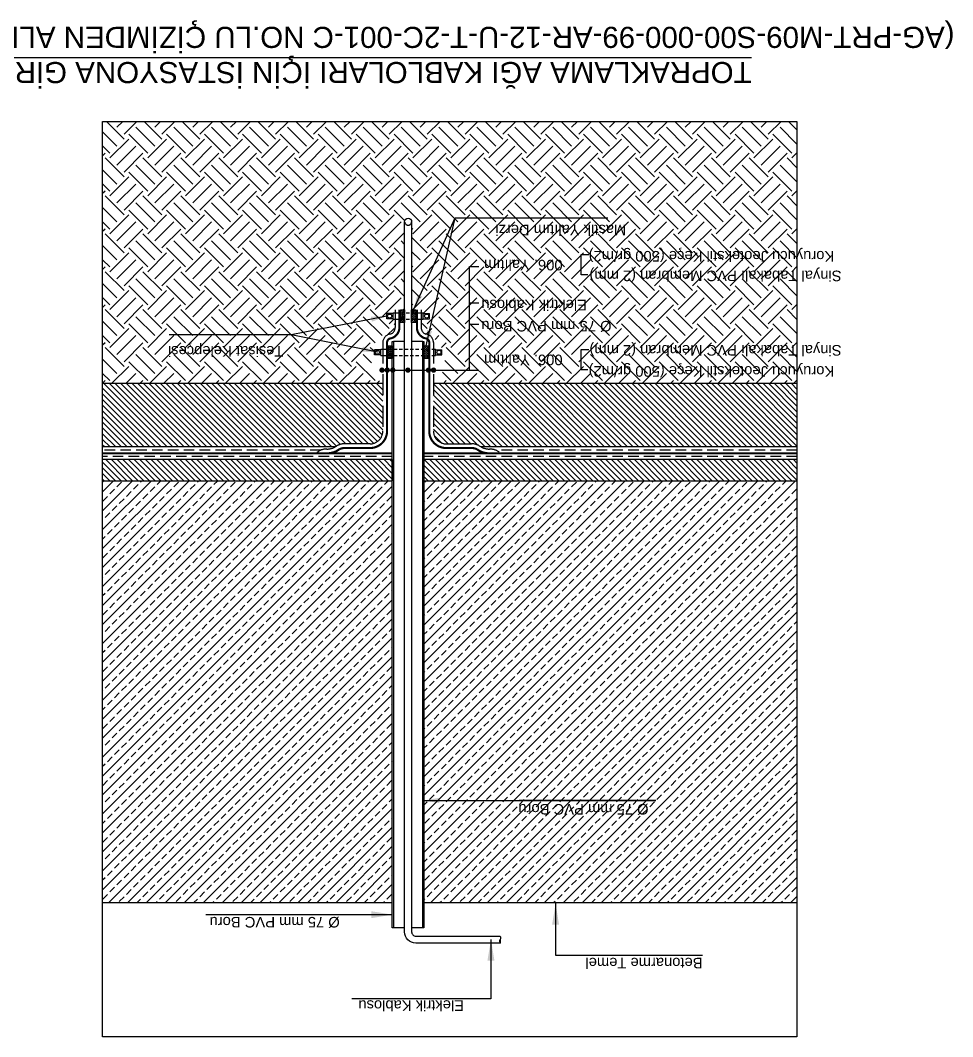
# Model space of a CAD drawing. Header units: metres. Extents: x 400413 to 400858, y 4543778 to 4544107.
# Drawn here: x 400814.21 to 400858.4, y 4544058.58 to 4544106.73 of the extents above; entities that cross this region are included whole.
import ezdxf
from ezdxf.enums import TextEntityAlignment as Align

# ---------------------------------------------------------------- set-up
doc = ezdxf.new("R2010")
doc.units = ezdxf.units.M
for name, pattern in [('HIDDEN2', [4.7625, 3.175, -1.5875]), ('HIDDENX2', [0.75, 0.5, -0.25]), ('Yalıtım Detayı_rev2$0$HIDDEN2', [4.7625, 3.175, -1.5875])]:
    doc.linetypes.add(name, pattern=pattern)
for name, color, linetype in [('MIMARI', 2, 'Continuous'), ('PRT-MI-a_elev_far', 251, 'Continuous'), ('PRT-MI-a_eqp_lighting', 1, 'Continuous'), ('PRT-MI-a_facade-hidden', 251, 'Yalıtım Detayı_rev2$0$HIDDEN2'), ('PRT-MI-a_facade_2', 3, 'Continuous'), ('PRT-MI-a_fin_geotextile', 251, 'HIDDENX2'), ('PRT-MI-a_fin_waterproofing-membran', 1, 'Yalıtım Detayı_rev2$0$HIDDEN2'), ('PRT-MI-a_str_concrete', 6, 'Continuous'), ('PRT-MI-a_str_concrete-lean', 3, 'Continuous'), ('PRT-MI-ah_hatch-black', 1, 'Continuous'), ('PRT-MI-ah_hatch-grey', 253, 'Continuous'), ('PRT-MI-at_annotation', 8, 'Continuous'), ('st_s_ölçü', 4, 'Continuous')]:
    doc.layers.add(name, color=color, linetype=linetype)
doc.styles.add('PRT-5(2.5mm)', font='arial.ttf', dxfattribs={"height": 1.25})
doc.styles.add('PRT-50(2mm)', font='arial.ttf', dxfattribs={"height": 10})
doc.styles.add('PRT-Dims-text', font='arial.ttf')
doc.styles.get("Standard").update_dxf_attribs({"font": 'simplex.shx'})
doc.dimstyles.new('ISO-25', dxfattribs={"dimtxt": 2.5, "dimasz": 2.5, "dimexe": 1.25, "dimexo": 0.625, "dimtad": 1, "dimtxsty": 'Standard', "dimcen": 2.5, "dimadec": 0, "dimazin": 0, "dimtfac": 1, "dimtmove": 0, "dimatfit": 3, "dimfxl": 1, "dimarcsym": 0})
doc.dimstyles.new('PRT-5', dxfattribs={"dimscale": 5, "dimtxt": 0.25, "dimasz": 0.2, "dimexe": 0.15, "dimexo": 0.04, "dimgap": 0.05, "dimtad": 1, "dimdec": 1, "dimdsep": 46, "dimtxsty": 'PRT-Dims-text', "dimblk": 'OBLIQUE', "dimcen": 0, "dimdle": 0.15, "dimadec": 0, "dimazin": 0, "dimtfac": 1, "dimtdec": 1, "dimtix": 1, "dimtmove": 2, "dimatfit": 0, "dimfxl": 0.35, "dimfxlon": 1, "dimarcsym": 0})
doc.dimstyles.new('PRT-5-GRID', dxfattribs={"dimscale": 7.5, "dimtxt": 0.25, "dimasz": 0.2, "dimexe": 0.15, "dimexo": 0.04, "dimgap": 0.05, "dimtad": 1, "dimdec": 1, "dimdsep": 46, "dimtxsty": 'PRT-Dims-text', "dimblk": 'OBLIQUE', "dimcen": 0, "dimdle": 0.15, "dimadec": 0, "dimazin": 0, "dimtfac": 1, "dimtdec": 1, "dimtix": 1, "dimtmove": 2, "dimatfit": 0, "dimfxl": 0.35, "dimfxlon": 1, "dimarcsym": 0})

# ---------------------------------------------------------------- blocks, each defined once
blk = doc.blocks.new('TESISAT KELEPCESI')
at = {"linetype": 'HIDDEN2', "ltscale": 0.25}
for points in [[(-0.75, -13.95), (-0.75, -1.95)], [(0.75, -13.95), (0.75, -1.95)]]:
    blk.add_lwpolyline(points, dxfattribs=at)
at = {"layer": 'PRT-MI-a_facade_2'}
for p, q in [((-0.62, -1.45), (-0.62, 0)), ((0.62, 0), (-0.62, 0)), ((0.62, -1.45), (0.62, 0)), ((0.75, -1.45), (-0.75, -1.45)), ((0.75, -14.45), (-0.75, -14.45)), ((-0.62, -14.45), (-0.62, -15.9)), ((0.62, -15.9), (-0.62, -15.9)), ((0.62, -14.45), (0.62, -15.9))]:
    blk.add_line(p, q, dxfattribs=at)
for points in [[(-0.75, -1.95), (-0.75, -1.45)], [(0.75, -1.95), (0.75, -1.45)], [(-0.75, -14.45), (-0.75, -13.95)], [(0.75, -14.45), (0.75, -13.95)]]:
    blk.add_lwpolyline(points, dxfattribs=at)
for centre in [(0, -0.65), (0, -15.25)]:
    blk.add_circle(centre, 0.48, dxfattribs=at)
blk = doc.blocks.new('TESISAT KELEPCESI KUCUK')
at = {"linetype": 'HIDDEN2', "ltscale": 0.25}
for points in [[(-0.14, 8.1), (-0.14, 1.95)], [(1.37, 8.1), (1.37, 1.95)]]:
    blk.add_lwpolyline(points, dxfattribs=at)
at = {"layer": 'PRT-MI-a_facade_2'}
for p, q in [((0, 8.6), (0, 10.05)), ((0, 10.05), (1.23, 10.05)), ((1.23, 8.6), (1.23, 10.05)), ((-0.14, 8.6), (1.37, 8.6)), ((-0.14, 1.45), (1.37, 1.45)), ((0, 1.45), (0, 0)), ((0, 0), (1.23, 0)), ((1.23, 1.45), (1.23, 0))]:
    blk.add_line(p, q, dxfattribs=at)
for points in [[(-0.14, 8.6), (-0.14, 8.1)], [(1.37, 8.6), (1.37, 8.1)], [(-0.14, 1.95), (-0.14, 1.45)], [(1.37, 1.95), (1.37, 1.45)]]:
    blk.add_lwpolyline(points, dxfattribs=at)
for centre in [(0.62, 9.4), (0.62, 0.65)]:
    blk.add_circle(centre, 0.48, dxfattribs=at)
blk = doc.blocks.new('_Oblique')
at = {"layer": 'st_s_ölçü', "lineweight": -2}
blk.add_line((-0.5, -0.5), (0.5, 0.5), dxfattribs=at)
blk = doc.blocks.new('DOT')
at = {"color": 0, "linetype": 'ByBlock'}
blk.add_line((-0.5, 0), (-1, 0), dxfattribs=at)
at = {"color": 0, "linetype": 'ByBlock', "const_width": 0.5}
blk.add_lwpolyline([(-0.25, 0, 1), (0.25, 0, 1)], format="xyb", close=True, dxfattribs=at)

msp = doc.modelspace()

# ---------------------------------------------------------------- hatches: boundary and pattern name
at = {"layer": 'PRT-MI-ah_hatch-black', "ltscale": 2}
h = msp.add_hatch(dxfattribs=at)
h.set_pattern_fill('ANSI31', color=256, scale=0.02, angle=180)
h.set_pattern_definition([(225, (400832.37297, 4544092.78689), (0.0449013, -0.0449013), [])])
h.paths.add_polyline_path([(400832.228, 4544093.016), (400832.228, 4544092.416), (400832.428, 4544092.416), (400832.428, 4544093.016)])
h.paths.add_polyline_path([(400832.758, 4544093.016), (400832.758, 4544092.416), (400832.958, 4544092.416), (400832.958, 4544093.016)])
h.paths.add_polyline_path([(400833.543, 4544090.702), (400833.543, 4544091.302), (400833.343, 4544091.302), (400833.343, 4544090.702)])
h.paths.add_polyline_path([(400831.843, 4544090.702), (400831.843, 4544091.302), (400831.643, 4544091.302), (400831.643, 4544090.702)])
at = {"layer": 'PRT-MI-ah_hatch-grey', "ltscale": 2}
h = msp.add_hatch(dxfattribs=at)
h.set_pattern_fill('EARTH', color=256, scale=0.2, angle=225, style=0)
h.set_pattern_definition([(225, (402090.9533, 4543352.153), (-2e-16, -1.7960512), [1.27, -1.27]), (225, (402091.2901, 4543351.8162), (-2e-16, -1.7960512), [1.27, -1.27]), (225, (402091.6269, 4543351.4795), (-2e-16, -1.7960512), [1.27, -1.27]), (315, (402091.6269, 4543351.255), (1.7960512, -2e-16), [1.27, -1.27]), (315, (402091.2901, 4543350.9182), (1.7960512, -2e-16), [1.27, -1.27]), (315, (402090.9533, 4543350.5814), (1.7960512, -2e-16), [1.27, -1.27])])
edge = h.paths.add_edge_path()
edge.add_line((400818.109, 4544089.516), (400831.396, 4544089.516))
edge.add_arc((400832.195, 4544090.595), 1.343, 109.0923, 233.4974, ccw=False)
edge.add_arc((400831.641, 4544092.181), 0.337, 289.9493, 362.077)
edge.add_line((400831.978, 4544092.194), (400831.978, 4544092.565))
edge.add_line((400831.978, 4544092.565), (400831.878, 4544092.565))
edge.add_line((400831.878, 4544092.565), (400831.878, 4544092.593))
edge.add_line((400831.878, 4544092.593), (400831.587, 4544092.593))
edge.add_line((400831.587, 4544092.593), (400831.587, 4544092.839))
edge.add_line((400831.587, 4544092.839), (400831.878, 4544092.839))
edge.add_line((400831.878, 4544092.839), (400831.878, 4544092.867))
edge.add_line((400831.878, 4544092.867), (400831.978, 4544093.016))
edge.add_line((400831.978, 4544093.016), (400831.978, 4544092.867))
edge.add_line((400831.978, 4544092.867), (400831.978, 4544092.867))
edge.add_line((400831.978, 4544092.867), (400832.178, 4544092.867))
edge.add_line((400832.178, 4544092.867), (400832.178, 4544093.016))
edge.add_line((400832.178, 4544093.016), (400832.428, 4544093.016))
edge.add_line((400832.428, 4544093.016), (400832.428, 4544097.189))
edge.add_arc((400832.593, 4544097.189), 0.165, 0, 180, ccw=False)
edge.add_line((400832.758, 4544097.189), (400832.758, 4544093.016))
edge.add_line((400832.758, 4544093.016), (400833.008, 4544093.016))
edge.add_line((400833.008, 4544093.016), (400833.008, 4544092.867))
edge.add_line((400833.008, 4544092.867), (400833.208, 4544092.867))
edge.add_line((400833.208, 4544092.867), (400833.308, 4544092.867))
edge.add_line((400833.308, 4544092.867), (400833.598, 4544092.839))
edge.add_line((400833.598, 4544092.839), (400833.598, 4544092.593))
edge.add_line((400833.598, 4544092.593), (400833.308, 4544092.593))
edge.add_line((400833.308, 4544092.593), (400833.308, 4544092.565))
edge.add_line((400833.308, 4544092.565), (400833.208, 4544092.169))
edge.add_arc((400833.545, 4544092.181), 0.337, 182.077, 250.0507)
edge.add_arc((400832.991, 4544090.595), 1.343, 306.5026, 430.9077, ccw=False)
edge.add_line((400833.79, 4544089.516), (400851.022, 4544089.516))
edge.add_line((400851.022, 4544089.516), (400851.022, 4544101.943))
edge.add_line((400851.022, 4544101.943), (400818.109, 4544101.943))
edge.add_line((400818.109, 4544101.943), (400818.109, 4544089.516))
h = msp.add_hatch(dxfattribs=at)
h.set_pattern_fill('ANSI31', color=256, scale=0.06, angle=270, style=0)
h.set_pattern_definition([(315, (402090.95334, 4543350.153), (0.134703842, 0.134703842), [])])
edge = h.paths.add_edge_path()
edge.add_line((400818.109, 4544086.516), (400829.133, 4544086.516))
edge.add_arc((400828.754, 4544087.184), 0.769, 299.5869, 307.3543)
edge.add_arc((400829.581, 4544085.919), 0.747, 448.8916, 478.8418, ccw=False)
edge.add_line((400829.595, 4544086.666), (400829.973, 4544086.666))
edge.add_line((400829.973, 4544086.666), (400830.793, 4544086.666))
edge.add_arc((400830.793, 4544087.266), 0.6, 270, 360.6616)
edge.add_line((400831.393, 4544087.273), (400831.393, 4544089.465))
edge.add_arc((400831.794, 4544089.465), 0.401, 532.726, 540, ccw=False)
edge.add_line((400831.396, 4544089.516), (400818.109, 4544089.516))
edge.add_line((400818.109, 4544089.516), (400818.109, 4544086.516))
edge = h.paths.add_edge_path()
edge.add_line((400833.79, 4544089.516), (400851.022, 4544089.516))
edge.add_line((400851.022, 4544089.516), (400851.022, 4544086.516))
edge.add_line((400851.022, 4544086.516), (400836.732, 4544086.516))
edge.add_line((400836.732, 4544086.516), (400836.052, 4544086.516))
edge.add_line((400836.052, 4544086.516), (400835.966, 4544086.573))
edge.add_arc((400835.605, 4544085.919), 0.747, 421.1582, 451.1084)
edge.add_line((400835.591, 4544086.666), (400835.213, 4544086.666))
edge.add_line((400835.213, 4544086.666), (400834.393, 4544086.666))
edge.add_arc((400834.393, 4544087.266), 0.6, 180.6616, 270, ccw=False)
edge.add_line((400833.793, 4544087.259), (400833.793, 4544089.465))
edge.add_arc((400833.392, 4544089.465), 0.401, 360, 367.274)
h.paths.add_polyline_path([(400833.343, 4544084.916), (400851.022, 4544084.916), (400851.022, 4544085.916), (400833.343, 4544085.916)])
h.paths.add_polyline_path([(400818.109, 4544084.916), (400831.843, 4544084.916), (400831.843, 4544085.916), (400818.109, 4544085.916)])
h = msp.add_hatch(dxfattribs=at)
h.set_pattern_fill('ANSI33', color=256, scale=0.1, angle=180, style=0)
h.set_pattern_definition([(225, (402090.95334, 4543350.153), (0.4490128, -0.4490128), []), (225, (402090.5043, 4543350.153), (0.4490128, -0.4490128), [0.3175, -0.15875])])
h.paths.add_polyline_path([(400833.343, 4544064.916), (400851.022, 4544064.916), (400851.022, 4544084.916), (400833.343, 4544084.916)])
h.paths.add_polyline_path([(400818.109, 4544064.916), (400831.843, 4544064.916), (400831.843, 4544084.916), (400818.109, 4544084.916)])

# ---------------------------------------------------------------- linework, layer by layer
at = {"layer": 'MIMARI'}
msp.add_lwpolyline([(400851.022, 4544058.576), (400818.109, 4544058.576), (400818.109, 4544101.943), (400851.022, 4544101.943)], close=True, dxfattribs=at)
at = {"layer": 'PRT-MI-a_eqp_lighting'}
msp.add_lwpolyline([(400836.952, 4544063.01), (400832.958, 4544063.01, -0.414214), (400832.428, 4544063.54), (400832.428, 4544097.189, -1), (400832.758, 4544097.189), (400832.758, 4544063.54, 0.414214), (400832.958, 4544063.34), (400836.948, 4544063.34, -0.315006), (400836.95, 4544063.175, 0.314968), (400836.952, 4544063.01, 0.314968), (400836.95, 4544063.175)], format="xyb", dxfattribs=at)
for points in [[(400831.903, 4544091.516), (400831.903, 4544063.74), (400831.843, 4544063.74), (400831.843, 4544091.516)], [(400833.283, 4544063.74), (400833.283, 4544091.516), (400833.343, 4544091.516), (400833.343, 4544063.74)]]:
    msp.add_lwpolyline(points, close=True, dxfattribs=at)
at = {"layer": 'PRT-MI-a_facade-hidden'}
for points in [[(400832.428, 4544091.516), (400831.903, 4544091.516)], [(400833.283, 4544091.516), (400832.758, 4544091.516)], [(400832.428, 4544063.74), (400831.903, 4544063.74)], [(400833.283, 4544063.74), (400832.758, 4544063.74)]]:
    msp.add_lwpolyline(points, dxfattribs=at)
msp.add_arc((400832.593, 4544097.189), 0.165, 180, 0, dxfattribs=at)
at = {"layer": 'PRT-MI-a_fin_geotextile', "ltscale": 2}
for points in [[(400831.978, 4544093.016), (400831.978, 4544092.169, -0.305605), (400831.756, 4544091.864, 0.385934), (400831.393, 4544091.466), (400831.393, 4544087.273, -0.4176), (400830.793, 4544086.666), (400829.973, 4544086.666), (400829.595, 4544086.666, 0.131431), (400829.22, 4544086.573, -0.169911), (400828.737, 4544086.416, 0.131431), (400828.362, 4544086.323, -0.033875), (400828.276, 4544086.266, -0.016689)], [(400833.208, 4544093.016), (400833.208, 4544092.169, 0.305605), (400833.43, 4544091.864, -0.385934), (400833.793, 4544091.466), (400833.793, 4544087.273, 0.4176), (400834.393, 4544086.666), (400835.213, 4544086.666), (400835.591, 4544086.666, -0.131431), (400835.966, 4544086.573, 0.169911), (400836.448, 4544086.416)]]:
    msp.add_lwpolyline(points, format="xyb", dxfattribs=at)
at = {"layer": 'PRT-MI-a_fin_geotextile'}
for points in [[(400828.454, 4544086.366), (400818.109, 4544086.366)], [(400831.843, 4544086.066), (400818.109, 4544086.066)], [(400851.022, 4544086.066), (400833.343, 4544086.066)], [(400851.022, 4544086.366), (400836.732, 4544086.366)]]:
    msp.add_lwpolyline(points, dxfattribs=at)
at = {"layer": 'PRT-MI-a_fin_geotextile', "ltscale": 2}
msp.add_arc((400836.463, 4544085.669), 0.747, 53.0533, 91.1084, dxfattribs=at)
at = {"layer": 'PRT-MI-a_fin_waterproofing-membran', "const_width": 0.1, "flags": 128}
for points in [[(400832.178, 4544093.016), (400832.178, 4544092.166, -0.324363), (400831.793, 4544091.666), (400831.793, 4544091.666, 0.412057), (400831.593, 4544091.466), (400831.593, 4544087.274, -0.417145), (400830.793, 4544086.466), (400829.593, 4544086.466, 0.126281), (400829.328, 4544086.404, -0.165428), (400828.733, 4544086.216)], [(400833.008, 4544093.016), (400833.008, 4544092.166, 0.324363), (400833.393, 4544091.666), (400833.393, 4544091.666, -0.412057), (400833.593, 4544091.466), (400833.593, 4544087.274, 0.417145), (400834.393, 4544086.466), (400835.593, 4544086.466, -0.126281), (400835.858, 4544086.404, 0.165428), (400836.453, 4544086.216)]]:
    msp.add_lwpolyline(points, format="xyb", dxfattribs=at)
at = {"layer": 'PRT-MI-a_fin_waterproofing-membran'}
msp.add_lwpolyline([(400818.109, 4544086.216, 0.1, 0.1, 0), (400831.843, 4544086.216, 0, 0, 0)], format="xyseb", dxfattribs=at)
at = {"layer": 'PRT-MI-a_fin_waterproofing-membran', "const_width": 0.1, "flags": 128}
for points in [[(400833.343, 4544086.216), (400837.803, 4544086.216)], [(400851.022, 4544086.216), (400837.803, 4544086.216)]]:
    msp.add_lwpolyline(points, dxfattribs=at)
at = {"layer": 'PRT-MI-a_str_concrete', "ltscale": 2}
for p, q in [((400831.843, 4544064.916), (400818.109, 4544064.916)), ((400851.022, 4544064.916), (400833.343, 4544064.916))]:
    msp.add_line(p, q, dxfattribs=at)
at = {"layer": 'PRT-MI-a_str_concrete'}
for points in [[(400818.109, 4544084.916), (400831.843, 4544084.916)], [(400833.343, 4544084.916), (400851.022, 4544084.916)]]:
    msp.add_lwpolyline(points, dxfattribs=at)
at = {"layer": 'PRT-MI-a_str_concrete-lean'}
for points in [[(400831.396, 4544089.516), (400818.109, 4544089.516)], [(400851.022, 4544089.516), (400833.79, 4544089.516)], [(400829.133, 4544086.516), (400818.109, 4544086.516)], [(400851.022, 4544086.516), (400836.052, 4544086.516)], [(400831.843, 4544085.916), (400818.109, 4544085.916)], [(400831.843, 4544085.916), (400831.843, 4544084.916)], [(400851.022, 4544085.916), (400833.343, 4544085.916)], [(400833.343, 4544085.916), (400833.343, 4544084.916)]]:
    msp.add_lwpolyline(points, dxfattribs=at)
at = {"layer": 'PRT-MI-ah_hatch-black'}
for points in [[(400832.428, 4544093.016), (400832.428, 4544092.416), (400832.228, 4544092.416), (400832.228, 4544093.016)], [(400832.958, 4544093.016), (400832.958, 4544092.416), (400832.758, 4544092.416), (400832.758, 4544093.016)], [(400831.843, 4544091.302), (400831.843, 4544090.702), (400831.643, 4544090.702), (400831.643, 4544091.302)], [(400833.543, 4544091.302), (400833.543, 4544090.702), (400833.343, 4544090.702), (400833.343, 4544091.302)]]:
    msp.add_lwpolyline(points, close=True, dxfattribs=at)
at = {"layer": 'PRT-MI-at_annotation'}
for points in [[(400841.112, 4544094.669), (400840.791, 4544094.669), (400840.791, 4544095.634), (400841.15, 4544095.634)], [(400835.497, 4544090.157), (400835.497, 4544095.064), (400835.94, 4544095.064)], [(400835.94, 4544093.325), (400835.497, 4544093.325)], [(400835.94, 4544092.312), (400835.497, 4544092.312)], [(400841.112, 4544090.176), (400840.791, 4544090.176), (400840.791, 4544091.142), (400841.15, 4544091.142)]]:
    msp.add_lwpolyline(points, dxfattribs=at)

# ---------------------------------------------------------------- block references
at = {"layer": 'PRT-MI-a_elev_far', "xscale": 0.2, "yscale": 0.2, "zscale": 0.2}
for name, p, rotation in [('TESISAT KELEPCESI KUCUK', (400833.598, 4544092.593), 89.99999999999999), ('TESISAT KELEPCESI', (400834.183, 4544091.002), 270.0005173783202)]:
    msp.add_blockref(name, p, dxfattribs=dict(at, rotation=rotation))

# ---------------------------------------------------------------- texts
at = {"layer": 'PRT-MI-at_annotation', "style": 'PRT-5(2.5mm)'}
for s, p in [('Koruyucu Jeotekstil Keçe (500 gr/m2)', (400852.792, 4544095.553)), ('Sinyal Tabakalı PVC Membran (2 mm)', (400853.139, 4544094.622)), ('Elektrik Kablosu', (400841.069, 4544093.239)), ('%%C 75 mm PVC Boru ', (400842.233, 4544092.239)), ('Sinyal Tabakalı PVC Membran (2 mm)', (400853.139, 4544091.095)), ('Koruyucu Jeotekstil Keçe (500 gr/m2)', (400852.792, 4544090.095))]:
    msp.add_text(s, height=0.5, rotation=180, dxfattribs=at).set_placement(p, align=Align.MIDDLE_LEFT)
at = {"layer": 'PRT-MI-at_annotation', "rotation": 180}
for s, insert, char_height, width, attachment_point, style in [('{\\LTOPRAKLAMA AĞI KABLOLARI İÇİN İSTASYONA GİRİŞ DETAYI} (AG-PRT-M09-S00-000-99-AR-12-U-T-2C-001-C NO.LU ÇİZİMDEN ALINMIŞTIR.)', (400807.188, 4544106.731), 1, 52.70006, 9, 'PRT-5(2.5mm)'), ('Mastik Yalıtım Derzi', (400836.721, 4544096.542), 0.5, 24.87724, 3, 'PRT-5(2.5mm)'), ('006. Yalıtım', (400839.914, 4544094.884), 0.5, 132.86896, 1, 'PRT-50(2mm)'), ('Tesisat Kelepçesi', (400826.68, 4544091.452), 0.5, 24.87724, 7, 'PRT-5(2.5mm)'), ('006. Yalıtım', (400839.914, 4544090.392), 0.5, 132.86896, 1, 'PRT-50(2mm)'), ('%%C 75 mm PVC Boru', (400843.988, 4544069.618), 0.5, 24.87724, 7, 'PRT-5(2.5mm)'), ('%%C 75 mm PVC Boru', (400823.179, 4544064.268), 0.5, 24.87724, 9, 'PRT-5(2.5mm)'), ('Betonarme Temel', (400840.997, 4544062.319), 0.5, 24.87724, 9, 'PRT-5(2.5mm)'), ('Elektrik Kablosu', (400830.234, 4544060.307), 0.5, 24.87724, 9, 'PRT-5(2.5mm)')]:
    msp.add_mtext(s, dxfattribs=dict(at, insert=insert, char_height=char_height, width=width, attachment_point=attachment_point, style=style))

# ---------------------------------------------------------------- leaders
at = {"layer": 'PRT-MI-at_annotation', "annotation_type": 0, "has_hookline": 1, "horizontal_direction": (-1, 0, 0)}
for points, hookline_direction, text_width in [([(400832.84, 4544093.016), (400834.824, 4544097.373), (400835.574, 4544097.373)], 1, 6.111), ([(400831.159, 4544091.005), (400827.055, 4544091.827)], 0, 5.41), ([(400833.322, 4544069.768), (400844.328, 4544069.771)], 0, 6.093)]:
    msp.add_leader(points, dimstyle='PRT-5-GRID', override={"dimasz": 0.1}, dxfattribs=dict(at, hookline_direction=hookline_direction, text_width=text_width))
at = {"layer": 'PRT-MI-at_annotation'}
for points, dimstyle, override in [([(400833.443, 4544091.302), (400834.824, 4544097.373)], 'PRT-5-GRID', {"dimasz": 0.1}), ([(400831.587, 4544092.716), (400827.055, 4544091.827)], 'PRT-5-GRID', {"dimasz": 0.1}), ([(400831.355, 4544090.157), (400835.939, 4544090.157)], 'PRT-5', {"dimasz": 0.05, "dimldrblk": 'Dot'}), ([(400831.602, 4544090.157), (400835.497, 4544090.157)], 'PRT-5', {"dimasz": 0.05, "dimldrblk": 'Dot'}), ([(400831.865, 4544090.157), (400835.497, 4544090.157)], 'PRT-5', {"dimasz": 0.05, "dimldrblk": 'Dot'}), ([(400832.58, 4544090.157), (400835.497, 4544090.157)], 'PRT-5', {"dimasz": 0.05, "dimldrblk": 'Dot'}), ([(400833.557, 4544090.157), (400835.497, 4544090.157)], 'PRT-5', {"dimasz": 0.05, "dimldrblk": 'Dot'}), ([(400833.797, 4544090.157), (400835.497, 4544090.157)], 'PRT-5', {"dimasz": 0.05, "dimldrblk": 'Dot'}), ([(400839.582, 4544064.885), (400839.582, 4544062.443), (400846.539, 4544062.443)], 'ISO-25', {"dimasz": 1, "dimgap": 0.625, "dimtad": 0}), ([(400831.85, 4544064.356), (400822.997, 4544064.356)], 'ISO-25', {"dimasz": 1, "dimgap": 0.625, "dimtad": 0}), ([(400836.518, 4544063.184), (400836.518, 4544060.366), (400829.924, 4544060.366)], 'ISO-25', {"dimasz": 1, "dimgap": 0.625, "dimtad": 0})]:
    msp.add_leader(points, dimstyle=dimstyle, override=override, dxfattribs=at)

doc.saveas('drawing.dxf')
